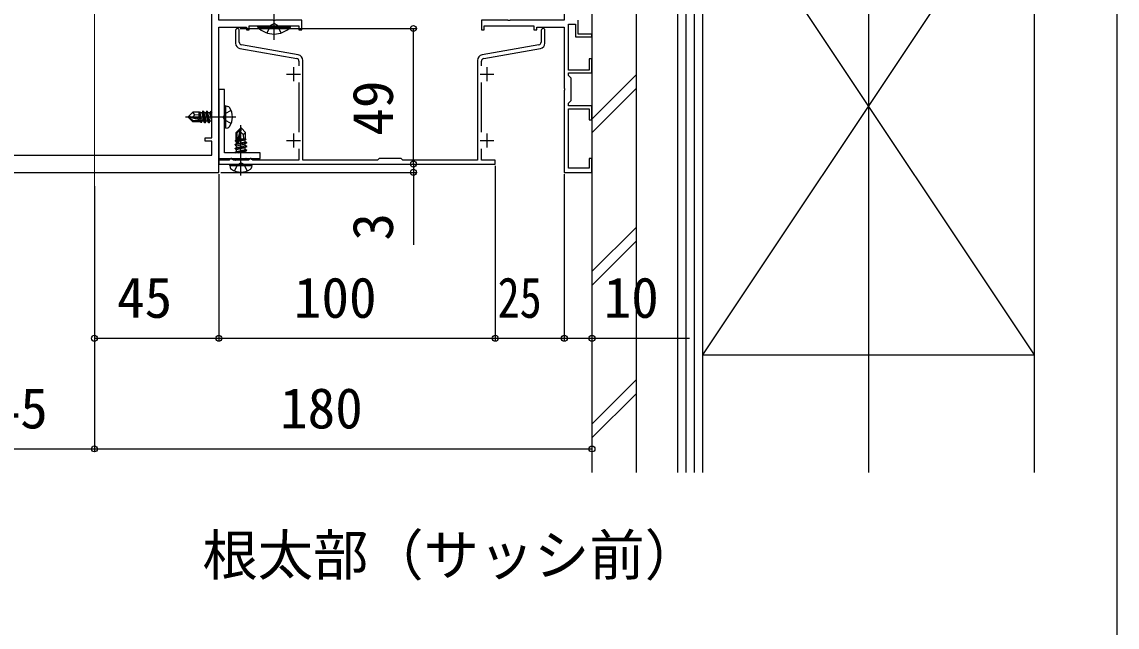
# Model space of a CAD drawing. Units: millimetres, scale not verified. Extents: x -875 to 875, y -1304 to 1298.
# Drawn here: x 478.8 to 875, y -896 to -677.2 of the extents above; entities that cross this region are included whole.
import ezdxf
from ezdxf.enums import TextEntityAlignment as Align

# ---------------------------------------------------------------- set-up
doc = ezdxf.new("R2010")
doc.units = ezdxf.units.MM
doc.header["$LTSCALE"] = 8
for name, color, linetype in [('0-2_USER1', 3, 'Continuous'), ('0-3_YKK_11', 7, 'Continuous'), ('0-5_YKK_13', 4, 'Continuous'), ('0-6_YKK_D', 6, 'Continuous'), ('0-7_YKK_ZWAK', 7, 'Continuous'), ('0-8_YSS_K', 3, 'Continuous')]:
    doc.layers.add(name, color=color, linetype=linetype)
doc.layers.add('0-4_YKK_12', color=2, linetype='Continuous', lineweight=18)
doc.styles.add('ＭＳ ゴシック', font='')
doc.styles.get('ＭＳ ゴシック').set_extended_font_data('MS Gothic')

msp = doc.modelspace()

# ---------------------------------------------------------------- linework, layer by layer
at = {"layer": '0-3_YKK_11'}
for p, q in [((556, -680.316), (556, -684.882)), ((557.4, -684.547), (557.4, -680.316)), ((666.6, -680.316), (666.6, -684.547)), ((668, -684.882), (668, -680.316)), ((557.653, -686.852), (578.174, -690.47)), ((578.747, -689.15), (558.226, -685.531)), ((665.774, -685.531), (645.253, -689.15)), ((645.826, -690.47), (666.347, -686.852)), ((579, -691.455), (579, -693.056)), ((645, -693.056), (645, -691.455)), ((574.5, -696.116), (579.5, -696.116)), ((577, -693.616), (577, -698.616)), ((644.5, -696.116), (649.5, -696.116)), ((647, -693.616), (647, -698.616)), ((579, -699.175), (579, -717.056)), ((645, -717.056), (645, -699.175)), ((574.5, -720.116), (579.5, -720.116)), ((577, -717.616), (577, -722.616)), ((644.5, -720.116), (649.5, -720.116)), ((647, -717.616), (647, -722.616))]:
    msp.add_line(p, q, dxfattribs=at)
for points in [[(460, -731.616), (550, -731.616), (550, -679.116), (560, -679.116), (560, -680.116), (561, -680.116), (561, -678.616), (579, -678.616), (579, -680.116), (580, -680.116), (580, -676.616), (570.458, -676.616), (570.275, -676.736), (569.725, -676.736), (569.542, -676.616), (550, -676.616), (550, -576.616), (460, -576.616)], [(675.12, -651.891), (675, -652.074), (675, -663.158), (675.12, -663.341), (675.12, -663.891), (675, -664.074), (675, -676.616), (655.458, -676.616), (655.275, -676.736), (654.725, -676.736), (654.542, -676.616), (645, -676.616), (645, -680.116), (646, -680.116), (646, -678.616), (664, -678.616), (664, -680.116), (665, -680.116), (665, -679.116), (675, -679.116), (675, -701.158), (675.12, -701.341), (675.12, -701.891), (675, -702.074)], [(675, -702.074), (675, -731.616), (685, -731.616), (685, -726.616), (684, -726.616), (684, -730.116), (676.5, -730.116), (676.5, -708.616), (684, -708.616), (684, -712.616), (685, -712.616), (685, -707.616), (676.5, -707.616), (676.5, -706.616), (677.5, -705.616), (677.5, -697.616), (676.5, -696.616), (676.5, -695.616), (685, -695.616), (685, -690.616), (684, -690.616), (684, -694.616), (676.5, -694.616), (676.5, -678.016), (679, -678.016), (679, -682.616), (685, -682.616), (685, -681.616), (680, -681.616), (680, -676.616)], [(643.6, -691.119), (643.6, -727.216), (616.6, -727.216), (616, -726.616), (608, -726.616), (607.4, -727.216), (580.4, -727.216), (580.4, -691.119)], [(579, -723.175), (579, -727.216), (562.3, -727.216), (562, -726.916), (561.7, -726.616), (561.3, -726.616), (561, -726.916), (560.7, -727.216), (555.3, -727.216), (555, -726.916), (554.7, -726.616), (554.3, -726.616), (554, -726.916), (553.7, -727.216), (550, -727.216), (550, -728.616), (557.542, -728.616), (557.725, -728.496), (558.275, -728.496), (558.458, -728.616), (650, -728.616), (650, -727.216), (645, -727.216), (645, -723.175)]]:
    msp.add_lwpolyline(points, dxfattribs=at)
for points in [[(547.5, -719.116), (547.5, -581.616), (462.5, -581.616), (462.5, -719.116), (465, -719.116), (465, -720.316), (462.5, -720.316), (462.5, -725.416), (547.5, -725.416), (547.5, -720.316), (545, -720.316), (545, -719.116)], [(550, -701.616), (550, -726.616), (552, -726.616), (565, -726.616), (565, -724.616), (552, -724.616), (552, -701.616)]]:
    msp.add_lwpolyline(points, close=True, dxfattribs=at)
for centre, radius, start, end in [((556.7, -680.316), 0.7, 359.99999, 180.00001), ((667.3, -680.316), 0.7, 359.99999, 180.00001), ((558, -684.882), 2, 180.00001, 259.99999), ((558.4, -684.547), 1, 180.00001, 259.99999), ((665.6, -684.547), 1, 280.00001, 359.99999), ((666, -684.882), 2, 280.00001, 359.99999), ((578.4, -691.119), 2, 0.00001, 79.99999), ((645.6, -691.119), 2, 100.00001, 179.99999), ((578, -691.455), 1, 0.00001, 79.99999), ((646, -691.455), 1, 100.00001, 179.99999)]:
    msp.add_arc(centre, radius, start, end, dxfattribs=at)
at = {"layer": '0-4_YKK_12'}
msp.add_line((505, -739.41), (505, -569.548), dxfattribs=at)
at = {"layer": '0-5_YKK_13'}
for p, q in [((570, -683.646), (570, -667.225)), ((564.1, -679.125), (564.1, -678.616)), ((564.1, -678.616), (575.9, -678.616)), ((552.5, -707.616), (552, -707.704)), ((552, -715.528), (552, -707.704)), ((552.5, -707.616), (553.303, -707.757)), ((552.5, -715.616), (552.5, -707.616)), ((556.2, -711.616), (537.89, -711.616)), ((539, -711.466), (540.55, -709.916)), ((539, -711.466), (539, -711.766)), ((540.506, -711.616), (539, -711.466)), ((540.506, -711.616), (539, -711.616)), ((539.424, -711.766), (539, -711.766)), ((539, -711.766), (540.55, -713.316)), ((540.674, -713.016), (539.424, -711.766)), ((544.623, -712.948), (539.424, -711.766)), ((542.971, -709.916), (540.55, -709.916)), ((541.351, -710.871), (540.55, -709.916)), ((540.55, -713.316), (540.674, -713.016)), ((544.452, -713.016), (540.674, -713.016)), ((542.9, -712.16), (542.9, -709.916)), ((543.224, -712.234), (542.9, -710.568)), ((542.9, -713.316), (542.9, -713.016)), ((542.971, -709.916), (543.066, -709.716)), ((543.066, -709.716), (543.268, -710.066)), ((543.49, -712.294), (543.066, -709.716)), ((543.933, -710.066), (543.268, -710.066)), ((543.786, -712.362), (543.268, -710.066)), ((543.492, -713.616), (543.376, -713.016)), ((543.708, -713.616), (543.609, -713.016)), ((543.708, -713.616), (543.968, -713.166)), ((544.25, -709.516), (543.933, -710.066)), ((544.487, -712.521), (543.933, -710.066)), ((543.968, -713.166), (543.933, -713.013)), ((544.633, -713.166), (543.968, -713.166)), ((544.95, -713.716), (544.25, -709.516)), ((544.35, -709.516), (544.25, -709.516)), ((544.35, -709.516), (545.05, -713.716)), ((544.35, -709.516), (544.668, -710.066)), ((545.368, -713.166), (544.668, -710.066)), ((545.333, -710.066), (544.668, -710.066)), ((545.05, -713.716), (545.368, -713.166)), ((545.65, -709.516), (545.333, -710.066)), ((546.033, -713.166), (545.368, -713.166)), ((546.35, -713.716), (545.65, -709.516)), ((545.75, -709.516), (545.65, -709.516)), ((545.75, -709.516), (546.45, -713.716)), ((545.75, -709.516), (546.068, -710.066)), ((546.768, -713.166), (546.068, -710.066)), ((546.733, -710.066), (546.068, -710.066)), ((546.45, -713.716), (546.768, -713.166)), ((547.05, -709.516), (546.733, -710.066)), ((547.433, -713.166), (546.768, -713.166)), ((547.5, -712.216), (547.05, -709.516)), ((547.15, -709.516), (547.05, -709.516)), ((547.15, -709.516), (547.5, -711.616)), ((547.15, -709.516), (547.468, -710.066)), ((547.5, -710.21), (547.468, -710.066)), ((547.5, -710.066), (547.468, -710.066)), ((543.319, -713.316), (540.55, -713.316)), ((543.708, -713.616), (543.492, -713.616)), ((545.05, -713.716), (544.95, -713.716)), ((546.45, -713.716), (546.35, -713.716)), ((552.5, -715.616), (552, -715.528)), ((552.5, -715.616), (553.303, -715.474)), ((557.85, -715.616), (556.3, -717.166)), ((556.3, -719.935), (556.3, -717.166)), ((556.3, -717.166), (556.6, -717.29)), ((556.6, -717.29), (557.85, -716.04)), ((556.668, -721.238), (557.85, -716.04)), ((558.15, -715.616), (557.85, -715.616)), ((557.85, -716.04), (557.85, -715.616)), ((558, -732.816), (558, -714.506)), ((558, -717.122), (558, -715.616)), ((558, -717.122), (558.15, -715.616)), ((558.15, -715.616), (559.7, -717.166)), ((558.745, -717.967), (559.7, -717.166)), ((559.7, -719.587), (559.7, -717.166)), ((555.9, -721.566), (560.1, -720.866)), ((560.1, -720.966), (555.9, -721.666)), ((556, -720.108), (556.6, -719.992)), ((556, -720.324), (556, -720.108)), ((556, -720.324), (556.6, -720.225)), ((556, -720.324), (556.45, -720.583)), ((556.3, -719.516), (556.6, -719.516)), ((556.45, -720.583), (556.603, -720.549)), ((556.45, -721.248), (556.45, -720.583)), ((556.6, -721.068), (556.6, -717.29)), ((557.095, -721.103), (559.55, -720.548)), ((557.254, -720.402), (559.55, -719.883)), ((557.322, -720.106), (559.9, -719.681)), ((557.382, -719.84), (559.048, -719.516)), ((557.456, -719.516), (559.7, -719.516)), ((559.9, -719.681), (559.55, -719.883)), ((559.55, -720.548), (559.55, -719.883)), ((560.1, -720.866), (559.55, -720.548)), ((560.1, -720.966), (559.55, -721.283)), ((559.7, -719.587), (559.9, -719.681)), ((560.1, -720.966), (560.1, -720.866)), ((555.9, -721.666), (555.9, -721.566)), ((555.9, -721.666), (556.45, -721.983)), ((555.9, -722.966), (560.1, -722.266)), ((560.1, -722.366), (555.9, -723.066)), ((555.9, -723.066), (555.9, -722.966)), ((555.9, -723.066), (556.45, -723.383)), ((555.9, -724.366), (560.1, -723.666)), ((560.1, -723.766), (555.9, -724.466)), ((555.9, -724.466), (555.9, -724.366)), ((555.9, -724.466), (556.16, -724.616)), ((556.45, -721.983), (559.55, -721.283)), ((556.45, -722.648), (556.45, -721.983)), ((556.45, -723.383), (559.55, -722.683)), ((556.45, -724.048), (556.45, -723.383)), ((557.192, -724.616), (559.55, -724.083)), ((559.55, -721.948), (559.55, -721.283)), ((560.1, -722.266), (559.55, -721.948)), ((560.1, -722.366), (559.55, -722.683)), ((559.55, -723.348), (559.55, -722.683)), ((560.1, -723.666), (559.55, -723.348)), ((560.1, -723.766), (559.55, -724.083)), ((559.55, -724.616), (559.55, -724.083)), ((560.1, -722.366), (560.1, -722.266)), ((560.1, -723.766), (560.1, -723.666)), ((554, -729.116), (554.088, -728.616)), ((554.088, -728.616), (561.912, -728.616)), ((555.9, -727.166), (559.2, -726.616)), ((555.9, -727.166), (556.45, -726.848)), ((555.9, -727.216), (555.9, -727.166)), ((559.8, -726.616), (556.2, -727.216)), ((556.45, -726.848), (557.48, -726.616)), ((556.45, -726.848), (556.45, -726.616)), ((557.75, -728.45), (558.215, -728.407)), ((558.078, -727.216), (559.55, -726.883)), ((560.013, -726.616), (559.55, -726.883)), ((559.55, -727.216), (559.55, -726.883)), ((562, -729.116), (561.912, -728.616)), ((554, -729.116), (554.142, -729.918)), ((554, -729.116), (562, -729.116)), ((562, -729.116), (561.859, -729.918))]:
    msp.add_line(p, q, dxfattribs=at)
for points in [[(564.1, -679.125), (575.9, -679.125), (575.9, -678.616)], [(567.5, -681.227), (568.855, -678.449), (570, -677.84)], [(572.5, -681.227), (571.145, -678.449), (570, -677.84)], [(544.507, -712.525), (540.506, -711.616), (541.351, -710.871), (542.9, -710.716)], [(543.492, -713.616), (543.233, -713.166), (543.199, -713.016)], [(544.95, -713.716), (544.633, -713.166), (544.589, -712.974)], [(546.35, -713.716), (546.033, -713.166), (545.333, -710.066)], [(547.5, -713.283), (547.433, -713.166), (546.733, -710.066)], [(554.48, -709.316), (552.163, -710.471), (551.554, -711.616)], [(554.48, -713.916), (552.163, -712.761), (551.554, -711.616)], [(557.091, -721.123), (558, -717.122), (558.745, -717.967), (558.9, -719.516)], [(556, -720.108), (556.45, -719.848), (556.6, -719.814)], [(555.9, -721.566), (556.45, -721.248), (556.642, -721.205)], [(555.9, -722.966), (556.45, -722.648), (559.55, -721.948)], [(555.9, -724.366), (556.45, -724.048), (559.55, -723.348)], [(555.7, -731.095), (556.855, -728.779), (558, -728.17)], [(560.3, -731.095), (559.145, -728.779), (558, -728.17)]]:
    msp.add_lwpolyline(points, dxfattribs=at)
for centre, radius, start, end in [((570, -673.383), 8.232, 224.2189, 315.7811), ((553.146, -708.644), 0.9, 32.05588, 80), ((548.4, -711.616), 6.5, 327.94412, 32.05588), ((544.452, -712.768), 0.248, 270, 77.19096), ((553.146, -714.588), 0.9, 280, 327.94412), ((556.848, -721.068), 0.248, 180, 347.19096), ((555.028, -729.762), 0.9, 190, 237.94412), ((558, -725.016), 6.5, 237.94412, 302.05588), ((560.972, -729.762), 0.9, 302.05588, 350)]:
    msp.add_arc(centre, radius, start, end, dxfattribs=at)
at = {"layer": '0-6_YKK_D'}
for p, q in [((557.7, -679.616), (621.4, -679.616)), ((620.4, -728.616), (620.4, -679.616)), ((620.4, -728.616), (620.4, -724.316)), ((585.4, -728.616), (621.4, -728.616)), ((585.4, -728.616), (621.4, -728.616)), ((620.4, -728.616), (620.4, -731.616)), ((550, -732.316), (550, -792.616)), ((550, -732.316), (550, -792.616)), ((550.7, -731.616), (621.4, -731.616)), ((620.4, -731.616), (620.4, -757.807)), ((650, -729.316), (650, -792.616)), ((650, -729.316), (650, -792.616)), ((675, -732.316), (675, -792.616)), ((505, -736.616), (505, -832.616)), ((505, -736.616), (505, -832.616)), ((505, -736.616), (505, -792.616)), ((675, -736.616), (675, -792.616)), ((685, -736.616), (685, -832.616)), ((685, -736.616), (685, -792.616)), ((505, -791.616), (550, -791.616)), ((550, -791.616), (650, -791.616)), ((650, -791.616), (675, -791.616)), ((460, -831.616), (505, -831.616)), ((505, -831.616), (685, -831.616))]:
    msp.add_line(p, q, dxfattribs=at)
msp.add_lwpolyline([(675, -791.616), (685, -791.616), (720.3, -791.616)], dxfattribs=at)
for centre in [(620.4, -679.616), (620.4, -728.616), (620.4, -728.616), (620.4, -731.616), (505, -791.616), (550, -791.616), (550, -791.616), (650, -791.616), (650, -791.616), (675, -791.616), (675, -791.616), (685, -791.616), (505, -831.616), (505, -831.616), (685, -831.616)]:
    msp.add_circle(centre, 1.075, dxfattribs=at)
at = {"layer": '0-7_YKK_ZWAK'}
msp.add_lwpolyline([(-875, -1304.1), (875, -1304.1), (875, 1245.9)], dxfattribs=at)
at = {"layer": '0-8_YSS_K'}
for p, q in [((785, -530.9), (785, -840.125)), ((716, -582.615), (716, -840.125)), ((719, -582.615), (719, -840.125)), ((722, -582.615), (722, -840.125)), ((725, -582.615), (725, -840.125)), ((685, -604.615), (685, -840.125)), ((701, -604.615), (701, -840.125)), ((845, -617.615), (725, -797.615)), ((725, -617.615), (845, -797.615)), ((725, -617.615), (725, -797.615)), ((845, -617.615), (845, -797.615)), ((685, -712.352), (701, -696.352)), ((685, -717.352), (701, -701.352)), ((685, -767.506), (701, -751.506)), ((685, -772.506), (701, -756.506)), ((725, -797.615), (845, -797.615)), ((725, -797.615), (725, -840.125)), ((845, -797.615), (845, -840.125)), ((685, -822.661), (701, -806.661)), ((685, -827.661), (701, -811.661))]:
    msp.add_line(p, q, dxfattribs=at)

# ---------------------------------------------------------------- texts
at = {"layer": '0-2_USER1', "style": 'ＭＳ ゴシック'}
msp.add_text('根太部（サッシ前）', height=14.66, dxfattribs=at).set_placement((544.091, -881.736), align=Align.BOTTOM_LEFT)
at = {"layer": '0-6_YKK_D', "style": 'ＭＳ ゴシック'}
for s, p in [('49', (617.4, -718.377)), ('3', (617.4, -756.284))]:
    msp.add_text(s, height=14.66, rotation=90, dxfattribs=at).set_placement(p, align=Align.BOTTOM_LEFT)
for s, p in [('45', (513.182, -788.616)), ('100', (577.159, -788.616)), ('10', (689.232, -788.616)), ('45', (468.182, -828.616)), ('180', (572.159, -828.616))]:
    msp.add_text(s, height=14.66, dxfattribs=at).set_placement(p, align=Align.BOTTOM_LEFT)
at = {"layer": '0-6_YKK_D', "style": 'ＭＳ ゴシック', "width": 0.8}
msp.add_text('25', height=14.66, dxfattribs=at).set_placement((650.864, -788.616), align=Align.BOTTOM_LEFT)

doc.saveas('drawing.dxf')
